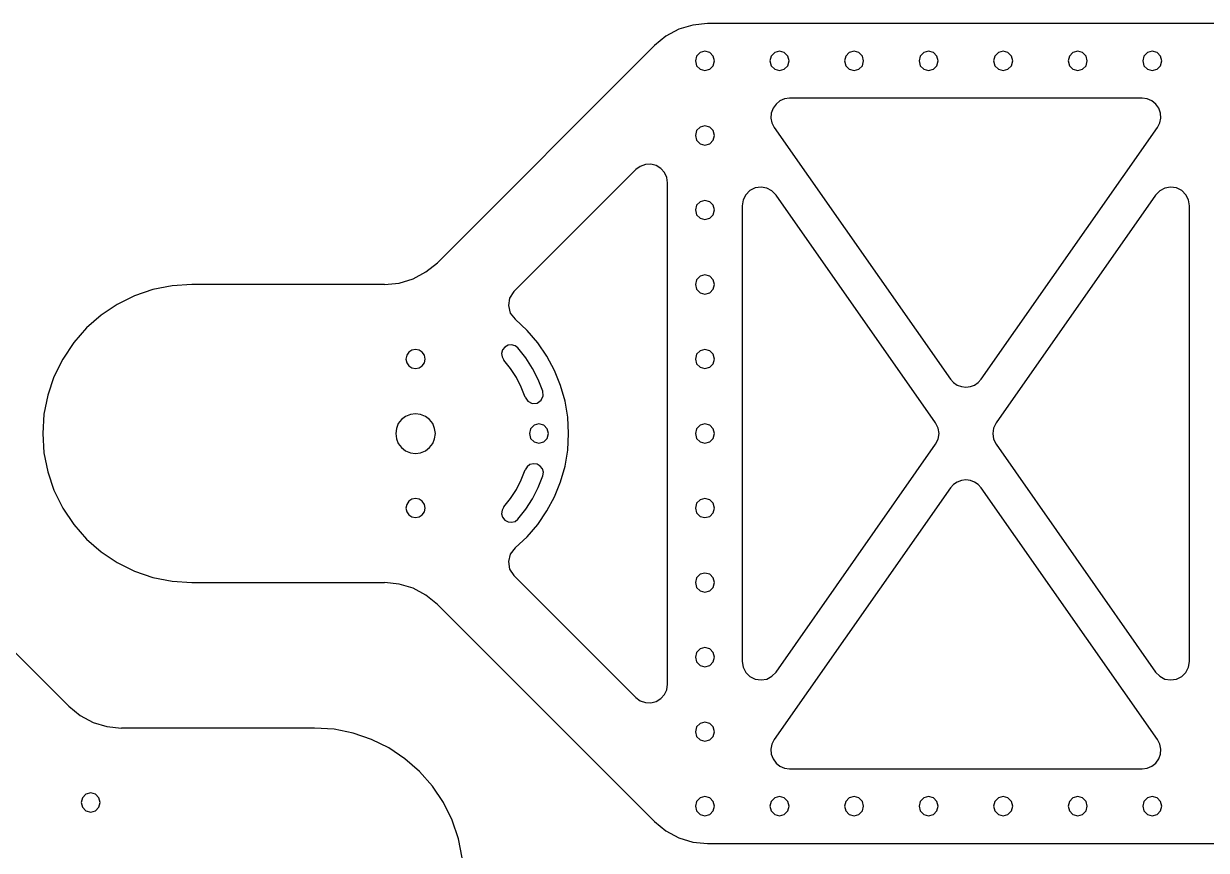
# Model space of a CAD drawing. Extents: x -1 to 592, y 0 to 291.
# Drawn here: x 256.7 to 458.2, y 148.1 to 288.9 of the extents above; entities that cross this region are included whole.
import ezdxf

# ---------------------------------------------------------------- set-up
doc = ezdxf.new("R2010")
doc.units = 0

msp = doc.modelspace()

# ---------------------------------------------------------------- linework, layer by layer
at = {"layer": 'CUT'}
for p, q in [((370.677242, 288.69481), (368.306384, 287.974362)), ((373.166454, 288.941092), (370.677242, 288.69481)), ((565.916995, 288.94109), (373.165634, 288.94109)), ((366.120502, 286.807345), (364.186216, 285.221353)), ((368.306384, 287.974362), (366.120502, 286.807345)), ((364.185687, 285.221351), (327.175817, 248.21082)), ((372.755927, 284.223048), (371.939953, 284.004409)), ((373.571901, 284.004409), (372.755927, 284.223048)), ((385.455911, 284.223048), (384.639937, 284.004409)), ((386.271885, 284.004409), (385.455911, 284.223048)), ((398.155895, 284.223048), (397.339921, 284.004409)), ((398.971869, 284.004409), (398.155895, 284.223048)), ((410.855879, 284.223048), (410.039905, 284.004409)), ((411.671853, 284.004409), (410.855879, 284.223048)), ((423.555863, 284.223048), (422.739889, 284.004409)), ((424.371837, 284.004409), (423.555863, 284.223048)), ((436.255847, 284.223048), (435.439873, 284.004409)), ((437.071821, 284.004409), (436.255847, 284.223048)), ((448.955831, 284.223048), (448.139857, 284.004409)), ((449.771805, 284.004409), (448.955831, 284.223048)), ((371.342619, 283.407074), (371.123979, 282.5911)), ((371.123979, 282.5911), (371.342619, 281.775126)), ((371.939953, 284.004409), (371.342619, 283.407074)), ((374.169236, 283.407074), (373.571901, 284.004409)), ((374.387875, 282.5911), (374.169236, 283.407074)), ((374.169236, 281.775126), (374.387875, 282.5911)), ((374.387875, 282.5911), (374.387875, 282.5911)), ((384.042603, 283.407074), (383.823963, 282.5911)), ((383.823963, 282.5911), (384.042603, 281.775126)), ((384.639937, 284.004409), (384.042603, 283.407074)), ((386.86922, 283.407074), (386.271885, 284.004409)), ((387.087859, 282.5911), (386.86922, 283.407074)), ((386.86922, 281.775126), (387.087859, 282.5911)), ((387.087859, 282.5911), (387.087859, 282.5911)), ((396.742587, 283.407074), (396.523947, 282.5911)), ((396.523947, 282.5911), (396.742587, 281.775126)), ((397.339921, 284.004409), (396.742587, 283.407074)), ((399.569204, 283.407074), (398.971869, 284.004409)), ((399.787843, 282.5911), (399.569204, 283.407074)), ((399.569204, 281.775126), (399.787843, 282.5911)), ((399.787843, 282.5911), (399.787843, 282.5911)), ((409.442571, 283.407074), (409.223931, 282.5911)), ((409.223931, 282.5911), (409.442571, 281.775126)), ((410.039905, 284.004409), (409.442571, 283.407074)), ((412.269188, 283.407074), (411.671853, 284.004409)), ((412.487827, 282.5911), (412.269188, 283.407074)), ((412.269188, 281.775126), (412.487827, 282.5911)), ((412.487827, 282.5911), (412.487827, 282.5911)), ((422.142555, 283.407074), (421.923915, 282.5911)), ((421.923915, 282.5911), (422.142555, 281.775126)), ((422.739889, 284.004409), (422.142555, 283.407074)), ((424.969172, 283.407074), (424.371837, 284.004409)), ((425.187811, 282.5911), (424.969172, 283.407074)), ((424.969172, 281.775126), (425.187811, 282.5911)), ((425.187811, 282.5911), (425.187811, 282.5911)), ((434.842539, 283.407074), (434.623899, 282.5911)), ((434.623899, 282.5911), (434.842539, 281.775126)), ((435.439873, 284.004409), (434.842539, 283.407074)), ((437.669156, 283.407074), (437.071821, 284.004409)), ((437.887795, 282.5911), (437.669156, 283.407074)), ((437.669156, 281.775126), (437.887795, 282.5911)), ((437.887795, 282.5911), (437.887795, 282.5911)), ((447.542523, 283.407074), (447.323883, 282.5911)), ((447.323883, 282.5911), (447.542523, 281.775126)), ((448.139857, 284.004409), (447.542523, 283.407074)), ((450.36914, 283.407074), (449.771805, 284.004409)), ((450.587779, 282.5911), (450.36914, 283.407074)), ((450.36914, 281.775126), (450.587779, 282.5911)), ((450.587779, 282.5911), (450.587779, 282.5911)), ((371.342619, 281.775126), (371.939953, 281.177792)), ((371.939953, 281.177792), (372.755927, 280.959152)), ((372.755927, 280.959152), (373.571901, 281.177792)), ((373.571901, 281.177792), (374.169236, 281.775126)), ((384.042603, 281.775126), (384.639937, 281.177792)), ((384.639937, 281.177792), (385.455911, 280.959152)), ((385.455911, 280.959152), (386.271885, 281.177792)), ((386.271885, 281.177792), (386.86922, 281.775126)), ((396.742587, 281.775126), (397.339921, 281.177792)), ((397.339921, 281.177792), (398.155895, 280.959152)), ((398.155895, 280.959152), (398.971869, 281.177792)), ((398.971869, 281.177792), (399.569204, 281.775126)), ((409.442571, 281.775126), (410.039905, 281.177792)), ((410.039905, 281.177792), (410.855879, 280.959152)), ((410.855879, 280.959152), (411.671853, 281.177792)), ((411.671853, 281.177792), (412.269188, 281.775126)), ((422.142555, 281.775126), (422.739889, 281.177792)), ((422.739889, 281.177792), (423.555863, 280.959152)), ((423.555863, 280.959152), (424.371837, 281.177792)), ((424.371837, 281.177792), (424.969172, 281.775126)), ((434.842539, 281.775126), (435.439873, 281.177792)), ((435.439873, 281.177792), (436.255847, 280.959152)), ((436.255847, 280.959152), (437.071821, 281.177792)), ((437.071821, 281.177792), (437.669156, 281.775126)), ((447.542523, 281.775126), (448.139857, 281.177792)), ((448.139857, 281.177792), (448.955831, 280.959152)), ((448.955831, 280.959152), (449.771805, 281.177792)), ((449.771805, 281.177792), (450.36914, 281.775126)), ((386.312, 276.121784), (385.52758, 275.780513)), ((387.17459, 276.241108), (386.312, 276.121784)), ((447.238291, 276.241113), (387.175304, 276.241113)), ((448.099769, 276.121784), (447.23718, 276.241108)), ((448.88419, 275.780513), (448.099769, 276.121784)), ((384.358432, 274.53236), (384.065918, 273.712156)), ((384.862625, 275.242353), (384.358432, 274.53236)), ((385.52758, 275.780513), (384.862625, 275.242353)), ((449.549144, 275.242353), (448.88419, 275.780513)), ((450.053337, 274.53236), (449.549144, 275.242353)), ((450.345851, 273.712156), (450.053337, 274.53236)), ((384.065918, 273.712156), (384.006365, 272.85879)), ((384.006365, 272.85879), (384.17662, 272.020461)), ((384.17662, 272.020461), (384.573527, 271.245372)), ((449.838242, 271.245372), (450.23515, 272.020461)), ((450.23515, 272.020461), (450.405404, 272.85879)), ((450.405404, 272.85879), (450.345851, 273.712156)), ((371.342619, 270.70709), (371.123979, 269.891116)), ((371.939953, 271.304425), (371.342619, 270.70709)), ((372.755927, 271.523064), (371.939953, 271.304425)), ((373.571901, 271.304425), (372.755927, 271.523064)), ((374.169236, 270.70709), (373.571901, 271.304425)), ((374.387875, 269.891116), (374.169236, 270.70709)), ((384.574453, 271.245363), (414.604624, 228.343547)), ((419.806325, 228.343547), (449.839142, 271.245363)), ((371.123979, 269.891116), (371.342619, 269.075142)), ((371.342619, 269.075142), (371.939953, 268.477808)), ((371.939953, 268.477808), (372.755927, 268.259168)), ((372.755927, 268.259168), (373.571901, 268.477808)), ((373.571901, 268.477808), (374.169236, 269.075142)), ((374.169236, 269.075142), (374.387875, 269.891116)), ((374.387875, 269.891116), (374.387875, 269.891116)), ((360.986879, 264.060559), (340.198592, 243.274495)), ((361.742777, 264.620264), (360.9859, 264.060547)), ((362.611545, 264.929457), (361.742777, 264.620264)), ((363.532506, 264.976253), (362.611545, 264.929457)), ((364.445961, 264.748777), (363.532506, 264.976253)), ((365.252721, 264.263714), (364.445961, 264.748777)), ((365.870847, 263.579406), (365.252721, 264.263714)), ((366.266524, 262.74646), (365.870847, 263.579406)), ((366.405935, 261.815487), (366.266524, 262.74646)), ((366.405538, 176.366746), (366.405538, 261.815413)), ((380.421853, 260.484989), (379.72052, 259.788398)), ((381.326387, 260.939019), (380.421853, 260.484989)), ((382.327779, 261.085779), (381.326387, 260.939019)), ((383.301802, 260.917297), (382.327779, 261.085779)), ((384.177016, 260.45783), (383.301802, 260.917297)), ((384.881978, 259.731639), (384.177016, 260.45783)), ((450.234756, 260.457813), (449.529791, 259.731639)), ((451.109964, 260.917267), (450.234756, 260.457813)), ((452.083979, 261.085742), (451.109964, 260.917267)), ((453.08536, 260.93898), (452.083979, 261.085742)), ((453.989884, 260.484956), (453.08536, 260.93898)), ((454.691212, 259.788373), (453.989884, 260.484956)), ((371.342619, 258.007106), (371.123979, 257.191132)), ((371.939953, 258.60444), (371.342619, 258.007106)), ((372.755927, 258.82308), (371.939953, 258.60444)), ((373.571901, 258.60444), (372.755927, 258.82308)), ((374.169236, 258.007106), (373.571901, 258.60444)), ((374.387875, 257.191132), (374.169236, 258.007106)), ((379.105522, 257.910962), (379.105522, 180.271462)), ((379.267004, 258.910086), (379.105919, 257.910898)), ((379.72052, 259.788398), (379.267004, 258.910086)), ((412.056689, 220.91194), (384.881369, 259.731557)), ((449.52958, 259.731557), (422.356906, 220.91194)), ((455.14473, 258.910074), (454.691212, 259.788373)), ((455.305823, 257.910898), (455.14473, 258.910074)), ((455.305426, 180.271462), (455.305426, 257.910962)), ((371.123979, 257.191132), (371.342619, 256.375158)), ((371.342619, 256.375158), (371.939953, 255.777824)), ((373.571901, 255.777824), (374.169236, 256.375158)), ((374.169236, 256.375158), (374.387875, 257.191132)), ((374.387875, 257.191132), (374.387875, 257.191132)), ((371.939953, 255.777824), (372.755927, 255.559184)), ((372.755927, 255.559184), (373.571901, 255.777824)), ((325.241452, 246.624896), (327.175738, 248.210889)), ((323.05557, 245.457879), (325.241452, 246.624896)), ((371.939953, 245.904456), (371.342619, 245.307122)), ((372.755927, 246.123096), (371.939953, 245.904456)), ((373.571901, 245.904456), (372.755927, 246.123096)), ((374.169236, 245.307122), (373.571901, 245.904456)), ((281.99157, 244.267778), (278.72874, 243.611916)), ((285.35604, 244.491148), (281.99157, 244.267778)), ((318.19587, 244.491047), (285.355828, 244.491047)), ((318.1955, 244.491148), (320.684712, 244.737431)), ((320.684712, 244.737431), (323.05557, 245.457879)), ((371.342619, 245.307122), (371.123979, 244.491148)), ((371.123979, 244.491148), (371.342619, 243.675174)), ((374.387875, 244.491148), (374.169236, 245.307122)), ((374.169236, 243.675174), (374.387875, 244.491148)), ((374.387875, 244.491148), (374.387875, 244.491148)), ((275.604563, 242.544932), (272.656056, 241.088198)), ((278.72874, 243.611916), (275.604563, 242.544932)), ((339.485091, 242.178278), (339.273184, 240.886804)), ((340.199915, 243.274561), (339.485091, 242.178278)), ((371.342619, 243.675174), (371.939953, 243.07784)), ((371.939953, 243.07784), (372.755927, 242.8592)), ((372.755927, 242.8592), (373.571901, 243.07784)), ((373.571901, 243.07784), (374.169236, 243.675174)), ((272.656056, 241.088198), (269.920233, 239.263083)), ((339.273184, 240.886804), (339.6002, 239.619575)), ((269.920233, 239.263083), (267.434109, 237.090958)), ((339.6002, 239.619575), (340.410576, 238.591908)), ((342.462829, 236.677336), (340.410576, 238.591908)), ((267.434109, 237.090958), (265.234701, 234.593195)), ((344.275765, 234.568121), (342.462829, 236.677336)), ((265.234701, 234.593195), (263.359022, 231.791164)), ((338.664589, 233.833266), (338.280254, 233.333622)), ((339.212661, 234.144675), (338.664589, 233.833266)), ((339.816638, 234.219171), (339.212661, 234.144675)), ((340.404483, 234.061764), (339.816638, 234.219171)), ((340.904156, 233.677466), (340.404483, 234.061764)), ((345.838808, 232.286868), (344.275765, 234.568121)), ((263.359022, 231.791164), (261.870231, 228.765763)), ((321.95229, 232.426392), (321.824044, 231.791164)), ((321.824044, 231.791164), (321.95229, 231.155936)), ((322.30203, 232.945125), (321.95229, 232.426392)), ((322.820764, 233.294865), (322.30203, 232.945125)), ((323.455992, 233.423112), (322.820764, 233.294865)), ((324.091219, 233.294865), (323.455992, 233.423112)), ((324.609953, 232.945125), (324.091219, 233.294865)), ((324.959693, 232.426392), (324.609953, 232.945125)), ((325.08794, 231.791164), (324.959693, 232.426392)), ((324.959693, 231.155936), (325.08794, 231.791164)), ((325.08794, 231.791164), (325.08794, 231.791164)), ((338.280254, 233.333622), (338.122803, 232.745789)), ((338.122803, 232.745789), (338.197253, 232.141806)), ((338.197253, 232.141806), (338.508621, 231.593711)), ((342.228489, 231.998195), (340.904156, 233.677466)), ((343.382827, 230.203666), (342.228489, 231.998195)), ((347.141379, 229.856181), (345.838808, 232.286868)), ((371.342619, 232.607138), (371.123979, 231.791164)), ((371.123979, 231.791164), (371.342619, 230.97519)), ((371.939953, 233.204472), (371.342619, 232.607138)), ((372.755927, 233.423112), (371.939953, 233.204472)), ((373.571901, 233.204472), (372.755927, 233.423112)), ((374.169236, 232.607138), (373.571901, 233.204472)), ((374.387875, 231.791164), (374.169236, 232.607138)), ((374.169236, 230.97519), (374.387875, 231.791164)), ((374.387875, 231.791164), (374.387875, 231.791164)), ((321.95229, 231.155936), (322.30203, 230.637203)), ((322.30203, 230.637203), (322.820764, 230.287463)), ((322.820764, 230.287463), (323.455992, 230.159216)), ((323.455992, 230.159216), (324.091219, 230.287463)), ((324.091219, 230.287463), (324.609953, 230.637203)), ((324.609953, 230.637203), (324.959693, 231.155936)), ((339.64377, 230.154336), (338.508621, 231.593711)), ((340.633208, 228.616169), (339.64377, 230.154336)), ((344.359759, 228.306712), (343.382827, 230.203666)), ((348.172902, 227.298664), (347.141379, 229.856181)), ((371.342619, 230.97519), (371.939953, 230.377856)), ((371.939953, 230.377856), (372.755927, 230.159216)), ((372.755927, 230.159216), (373.571901, 230.377856)), ((373.571901, 230.377856), (374.169236, 230.97519)), ((261.870231, 228.765763), (260.806809, 225.612138)), ((341.470584, 226.990208), (340.633208, 228.616169)), ((345.151877, 226.320167), (344.359759, 228.306712)), ((414.604835, 228.343515), (415.116206, 227.773847)), ((415.116206, 227.773847), (415.739645, 227.348111)), ((418.672124, 227.348111), (419.295563, 227.773847)), ((419.295563, 227.773847), (419.806934, 228.343515)), ((342.149548, 225.287455), (341.470584, 226.990208)), ((345.211467, 225.498781), (345.151877, 226.320167)), ((348.922799, 224.636922), (348.172902, 227.298664)), ((415.739645, 227.348111), (416.445941, 227.081517)), ((416.445941, 227.081517), (417.205885, 226.989272)), ((417.205885, 226.989272), (417.965828, 227.081517)), ((417.965828, 227.081517), (418.672124, 227.348111)), ((260.806809, 225.612138), (260.168756, 222.37303)), ((342.149548, 225.287455), (342.607849, 224.603213)), ((342.607849, 224.603213), (343.347295, 224.240659)), ((343.347295, 224.240659), (344.168886, 224.297363)), ((344.168886, 224.297363), (344.851513, 224.758065)), ((344.851513, 224.758065), (345.211467, 225.498781)), ((349.380494, 221.893559), (348.922799, 224.636922)), ((260.168756, 222.37303), (259.956072, 219.09118)), ((321.766894, 222.016783), (321.062021, 221.474797)), ((322.588704, 222.356228), (321.766894, 222.016783)), ((323.455992, 222.469376), (322.588704, 222.356228)), ((324.323279, 222.356228), (323.455992, 222.469376)), ((325.14509, 222.016783), (324.323279, 222.356228)), ((325.849962, 221.474797), (325.14509, 222.016783)), ((349.53541, 219.09118), (349.380494, 221.893559)), ((320.194734, 219.972611), (320.077796, 219.09118)), ((320.530388, 220.780278), (320.194734, 219.972611)), ((321.062021, 221.474797), (320.530388, 220.780278)), ((326.381595, 220.780278), (325.849962, 221.474797)), ((326.71725, 219.972611), (326.381595, 220.780278)), ((326.834188, 219.09118), (326.71725, 219.972611)), ((343.067295, 219.907154), (342.848656, 219.09118)), ((343.66463, 220.504488), (343.067295, 219.907154)), ((344.480604, 220.723128), (343.66463, 220.504488)), ((345.296578, 220.504488), (344.480604, 220.723128)), ((345.893912, 219.907154), (345.296578, 220.504488)), ((346.112552, 219.09118), (345.893912, 219.907154)), ((371.342619, 219.907154), (371.123979, 219.09118)), ((371.939953, 220.504488), (371.342619, 219.907154)), ((372.755927, 220.723128), (371.939953, 220.504488)), ((373.571901, 220.504488), (372.755927, 220.723128)), ((374.169236, 219.907154), (373.571901, 220.504488)), ((374.387875, 219.09118), (374.169236, 219.907154)), ((412.486243, 220.035473), (412.05579, 220.911921)), ((412.629728, 219.09118), (412.486243, 220.035473)), ((421.925526, 220.035473), (421.782041, 219.09118)), ((422.355979, 220.911921), (421.925526, 220.035473)), ((259.956072, 219.09118), (260.168756, 215.80933)), ((320.077796, 219.09118), (320.194734, 218.209749)), ((320.194734, 218.209749), (320.530388, 217.402082)), ((326.381595, 217.402082), (326.71725, 218.209749)), ((326.71725, 218.209749), (326.834188, 219.09118)), ((326.834188, 219.09118), (326.834188, 219.09118)), ((342.848656, 219.09118), (343.067295, 218.275206)), ((343.067295, 218.275206), (343.66463, 217.677872)), ((343.66463, 217.677872), (344.480604, 217.459232)), ((344.480604, 217.459232), (345.296578, 217.677872)), ((345.296578, 217.677872), (345.893912, 218.275206)), ((345.893912, 218.275206), (346.112552, 219.09118)), ((346.112552, 219.09118), (346.112552, 219.09118)), ((349.380494, 216.288801), (349.53541, 219.09118)), ((371.123979, 219.09118), (371.342619, 218.275206)), ((371.342619, 218.275206), (371.939953, 217.677872)), ((371.939953, 217.677872), (372.755927, 217.459232)), ((372.755927, 217.459232), (373.571901, 217.677872)), ((373.571901, 217.677872), (374.169236, 218.275206)), ((374.169236, 218.275206), (374.387875, 219.09118)), ((374.387875, 219.09118), (374.387875, 219.09118)), ((412.05579, 217.270439), (412.486243, 218.146887)), ((412.486243, 218.146887), (412.629728, 219.09118)), ((421.782041, 219.09118), (421.925526, 218.146887)), ((421.925526, 218.146887), (422.355979, 217.270439)), ((260.168756, 215.80933), (260.806809, 212.570222)), ((320.530388, 217.402082), (321.062021, 216.707563)), ((321.062021, 216.707563), (321.766894, 216.165577)), ((321.766894, 216.165577), (322.588704, 215.826132)), ((322.588704, 215.826132), (323.455992, 215.712984)), ((323.455992, 215.712984), (324.323279, 215.826132)), ((324.323279, 215.826132), (325.14509, 216.165577)), ((325.14509, 216.165577), (325.849962, 216.707563)), ((325.849962, 216.707563), (326.381595, 217.402082)), ((348.922799, 213.545438), (349.380494, 216.288801)), ((384.881369, 178.450602), (412.056689, 217.270484)), ((422.356906, 217.270484), (449.52958, 178.450602)), ((342.955037, 213.801108), (342.469439, 213.436437)), ((343.541817, 213.957564), (342.955037, 213.801108)), ((344.165258, 213.874449), (343.541817, 213.957564)), ((344.70791, 213.556463), (344.165258, 213.874449)), ((345.074285, 213.072149), (344.70791, 213.556463)), ((260.806809, 212.570222), (261.870231, 209.416597)), ((341.470584, 211.192152), (342.149548, 212.894905)), ((342.469439, 213.436437), (342.149548, 212.894905)), ((344.359759, 209.875648), (345.151877, 211.862193)), ((345.232801, 212.485922), (345.074285, 213.072149)), ((345.151877, 211.862193), (345.232801, 212.485922)), ((348.172902, 210.883696), (348.922799, 213.545438)), ((264.406146, 172.634803), (227.396012, 209.645202)), ((339.64377, 208.028024), (340.633208, 209.566191)), ((340.633208, 209.566191), (341.470584, 211.192152)), ((343.382827, 207.978695), (344.359759, 209.875648)), ((347.141379, 208.326179), (348.172902, 210.883696)), ((414.604624, 209.838877), (384.574453, 166.937008)), ((415.116206, 210.408513), (414.604835, 209.838845)), ((415.739645, 210.834249), (415.116206, 210.408513)), ((416.445941, 211.100843), (415.739645, 210.834249)), ((417.205885, 211.193088), (416.445941, 211.100843)), ((417.965828, 211.100843), (417.205885, 211.193088)), ((418.672124, 210.834249), (417.965828, 211.100843)), ((419.295563, 210.408513), (418.672124, 210.834249)), ((419.806934, 209.838845), (419.295563, 210.408513)), ((449.839142, 166.937008), (419.806325, 209.838877)), ((261.870231, 209.416597), (263.359022, 206.391196)), ((322.30203, 207.545157), (321.95229, 207.026424)), ((322.820764, 207.894897), (322.30203, 207.545157)), ((323.455992, 208.023144), (322.820764, 207.894897)), ((324.091219, 207.894897), (323.455992, 208.023144)), ((324.609953, 207.545157), (324.091219, 207.894897)), ((324.959693, 207.026424), (324.609953, 207.545157)), ((338.508621, 206.588649), (339.64377, 208.028024)), ((342.228489, 206.184165), (343.382827, 207.978695)), ((345.838808, 205.895492), (347.141379, 208.326179)), ((371.939953, 207.804504), (371.342619, 207.20717)), ((372.755927, 208.023144), (371.939953, 207.804504)), ((373.571901, 207.804504), (372.755927, 208.023144)), ((374.169236, 207.20717), (373.571901, 207.804504)), ((263.359022, 206.391196), (265.234701, 203.589165)), ((321.95229, 207.026424), (321.824044, 206.391196)), ((321.824044, 206.391196), (321.95229, 205.755968)), ((321.95229, 205.755968), (322.30203, 205.237235)), ((324.609953, 205.237235), (324.959693, 205.755968)), ((325.08794, 206.391196), (324.959693, 207.026424)), ((324.959693, 205.755968), (325.08794, 206.391196)), ((325.08794, 206.391196), (325.08794, 206.391196)), ((338.197253, 206.040554), (338.122803, 205.436571)), ((338.508621, 206.588649), (338.197253, 206.040554)), ((340.904156, 204.504894), (342.228489, 206.184165)), ((344.275765, 203.614239), (345.838808, 205.895492)), ((371.342619, 207.20717), (371.123979, 206.391196)), ((371.123979, 206.391196), (371.342619, 205.575222)), ((371.342619, 205.575222), (371.939953, 204.977888)), ((373.571901, 204.977888), (374.169236, 205.575222)), ((374.387875, 206.391196), (374.169236, 207.20717)), ((374.169236, 205.575222), (374.387875, 206.391196)), ((374.387875, 206.391196), (374.387875, 206.391196)), ((265.234701, 203.589165), (267.434109, 201.091402)), ((322.30203, 205.237235), (322.820764, 204.887495)), ((322.820764, 204.887495), (323.455992, 204.759248)), ((323.455992, 204.759248), (324.091219, 204.887495)), ((324.091219, 204.887495), (324.609953, 205.237235)), ((338.122803, 205.436571), (338.280254, 204.848738)), ((338.280254, 204.848738), (338.664589, 204.349094)), ((338.664589, 204.349094), (339.212661, 204.037685)), ((339.212661, 204.037685), (339.816638, 203.963189)), ((339.816638, 203.963189), (340.404483, 204.120596)), ((340.404483, 204.120596), (340.904156, 204.504894)), ((342.462829, 201.505024), (344.275765, 203.614239)), ((371.939953, 204.977888), (372.755927, 204.759248)), ((372.755927, 204.759248), (373.571901, 204.977888)), ((340.410576, 199.590452), (342.462829, 201.505024)), ((267.434109, 201.091402), (269.920233, 198.919277)), ((340.410576, 199.590452), (339.600201, 198.562785)), ((269.920233, 198.919277), (272.656056, 197.094162)), ((339.600201, 198.562785), (339.273185, 197.295557)), ((272.656056, 197.094162), (275.604563, 195.637428)), ((275.604563, 195.637428), (278.72874, 194.570444)), ((339.273185, 197.295557), (339.485092, 196.004084)), ((339.485092, 196.004084), (340.199915, 194.907802)), ((278.72874, 194.570444), (281.99157, 193.914582)), ((281.99157, 193.914582), (285.35604, 193.691212)), ((285.355828, 193.691111), (318.19587, 193.691111)), ((320.684712, 193.44493), (318.1955, 193.691212)), ((323.055569, 192.724483), (320.684712, 193.44493)), ((340.198592, 194.907929), (360.986879, 174.121759)), ((371.342619, 194.507186), (371.123979, 193.691212)), ((371.123979, 193.691212), (371.342619, 192.875238)), ((371.939953, 195.10452), (371.342619, 194.507186)), ((372.755927, 195.32316), (371.939953, 195.10452)), ((373.571901, 195.10452), (372.755927, 195.32316)), ((374.169236, 194.507186), (373.571901, 195.10452)), ((374.387875, 193.691212), (374.169236, 194.507186)), ((374.169236, 192.875238), (374.387875, 193.691212)), ((374.387875, 193.691212), (374.387875, 193.691212)), ((325.241452, 191.557465), (323.055569, 192.724483)), ((327.175738, 189.971474), (325.241452, 191.557465)), ((371.342619, 192.875238), (371.939953, 192.277904)), ((371.939953, 192.277904), (372.755927, 192.059264)), ((372.755927, 192.059264), (373.571901, 192.277904)), ((373.571901, 192.277904), (374.169236, 192.875238)), ((327.175817, 189.971604), (364.185687, 152.96094)), ((371.342619, 181.807202), (371.123979, 180.991228)), ((371.939953, 182.404536), (371.342619, 181.807202)), ((372.755927, 182.623176), (371.939953, 182.404536)), ((373.571901, 182.404536), (372.755927, 182.623176)), ((374.169236, 181.807202), (373.571901, 182.404536)), ((374.387875, 180.991228), (374.169236, 181.807202)), ((371.123979, 180.991228), (371.342619, 180.175254)), ((371.342619, 180.175254), (371.939953, 179.57792)), ((371.939953, 179.57792), (372.755927, 179.35928)), ((372.755927, 179.35928), (373.571901, 179.57792)), ((373.571901, 179.57792), (374.169236, 180.175254)), ((374.169236, 180.175254), (374.387875, 180.991228)), ((374.387875, 180.991228), (374.387875, 180.991228)), ((379.105919, 180.271462), (379.267004, 179.272274)), ((455.14473, 179.272286), (455.305823, 180.271462)), ((379.267004, 179.272274), (379.72052, 178.393963)), ((379.72052, 178.393963), (380.421853, 177.697371)), ((380.421853, 177.697371), (381.326387, 177.243341)), ((383.301802, 177.265063), (384.177016, 177.72453)), ((384.177016, 177.72453), (384.881978, 178.450721)), ((449.529791, 178.450721), (450.234756, 177.724547)), ((450.234756, 177.724547), (451.109964, 177.265093)), ((453.08536, 177.24338), (453.989884, 177.697405)), ((453.989884, 177.697405), (454.691212, 178.393987)), ((454.691212, 178.393987), (455.14473, 179.272286)), ((365.870848, 174.602956), (366.266525, 175.435902)), ((366.266525, 175.435902), (366.405935, 176.366875)), ((381.326387, 177.243341), (382.327779, 177.096581)), ((382.327779, 177.096581), (383.301802, 177.265063)), ((451.109964, 177.265093), (452.083979, 177.096618)), ((452.083979, 177.096618), (453.08536, 177.24338)), ((360.9859, 174.121812), (361.742778, 173.562095)), ((361.742778, 173.562095), (362.611546, 173.252902)), ((363.532507, 173.206106), (364.445963, 173.433583)), ((364.445963, 173.433583), (365.252722, 173.918646)), ((365.252722, 173.918646), (365.870848, 174.602956)), ((264.406517, 172.634681), (266.340803, 171.048689)), ((362.611546, 173.252902), (363.532507, 173.206106)), ((266.340803, 171.048689), (268.526685, 169.881672)), ((268.526685, 169.881672), (270.897543, 169.161225)), ((371.939953, 169.704552), (371.342619, 169.107218)), ((372.755927, 169.923192), (371.939953, 169.704552)), ((373.571901, 169.704552), (372.755927, 169.923192)), ((374.169236, 169.107218), (373.571901, 169.704552)), ((270.897543, 169.161225), (273.386755, 168.914943)), ((306.226135, 168.91503), (273.386093, 168.91503)), ((309.590657, 168.691573), (306.226188, 168.914943)), ((312.853488, 168.035711), (309.590657, 168.691573)), ((315.977665, 166.968727), (312.853488, 168.035711)), ((371.342619, 169.107218), (371.123979, 168.291244)), ((371.123979, 168.291244), (371.342619, 167.47527)), ((371.342619, 167.47527), (371.939953, 166.877936)), ((373.571901, 166.877936), (374.169236, 167.47527)), ((374.387875, 168.291244), (374.169236, 169.107218)), ((374.169236, 167.47527), (374.387875, 168.291244)), ((374.387875, 168.291244), (374.387875, 168.291244)), ((318.926172, 165.511992), (315.977665, 166.968727)), ((321.661995, 163.686878), (318.926172, 165.511992)), ((371.939953, 166.877936), (372.755927, 166.659296)), ((372.755927, 166.659296), (373.571901, 166.877936)), ((384.176619, 166.161899), (384.006365, 165.323571)), ((384.006365, 165.323571), (384.065918, 164.470204)), ((384.573527, 166.936989), (384.176619, 166.161899)), ((450.23515, 166.161899), (449.838242, 166.936989)), ((450.405404, 165.323571), (450.23515, 166.161899)), ((450.345851, 164.470204), (450.405404, 165.323571)), ((324.148118, 161.514753), (321.661995, 163.686878)), ((384.065918, 164.470204), (384.358432, 163.65)), ((384.358432, 163.65), (384.862625, 162.940007)), ((449.549145, 162.940007), (450.053337, 163.65)), ((450.053337, 163.65), (450.345851, 164.470204)), ((326.347527, 159.01699), (324.148118, 161.514753)), ((384.862625, 162.940007), (385.527579, 162.401847)), ((385.527579, 162.401847), (386.312, 162.060576)), ((386.312, 162.060576), (387.17459, 161.941252)), ((387.175304, 161.941151), (447.238291, 161.941151)), ((447.23718, 161.941252), (448.09977, 162.060576)), ((448.09977, 162.060576), (448.88419, 162.401847)), ((448.88419, 162.401847), (449.549145, 162.940007)), ((267.310262, 157.628267), (266.712928, 157.030933)), ((268.126236, 157.846907), (267.310262, 157.628267)), ((268.94221, 157.628267), (268.126236, 157.846907)), ((269.539544, 157.030933), (268.94221, 157.628267)), ((328.223206, 156.214959), (326.347527, 159.01699)), ((372.755927, 157.223208), (371.939953, 157.004568)), ((373.571901, 157.004568), (372.755927, 157.223208)), ((385.455911, 157.223208), (384.639937, 157.004568)), ((386.271885, 157.004568), (385.455911, 157.223208)), ((398.155895, 157.223208), (397.339921, 157.004568)), ((398.971869, 157.004568), (398.155895, 157.223208)), ((410.855879, 157.223208), (410.039905, 157.004568)), ((411.671853, 157.004568), (410.855879, 157.223208)), ((423.555863, 157.223208), (422.739889, 157.004568)), ((424.371837, 157.004568), (423.555863, 157.223208)), ((436.255847, 157.223208), (435.439873, 157.004568)), ((437.071821, 157.004568), (436.255847, 157.223208)), ((448.955831, 157.223208), (448.139857, 157.004568)), ((449.771805, 157.004568), (448.955831, 157.223208)), ((266.712928, 157.030933), (266.494288, 156.214959)), ((266.494288, 156.214959), (266.712928, 155.398985)), ((266.712928, 155.398985), (267.310262, 154.801651)), ((268.94221, 154.801651), (269.539544, 155.398985)), ((269.758184, 156.214959), (269.539544, 157.030933)), ((269.539544, 155.398985), (269.758184, 156.214959)), ((269.758184, 156.214959), (269.758184, 156.214959)), ((329.711996, 153.189558), (328.223206, 156.214959)), ((371.342619, 156.407234), (371.123979, 155.59126)), ((371.123979, 155.59126), (371.342619, 154.775286)), ((371.939953, 157.004568), (371.342619, 156.407234)), ((374.169236, 156.407234), (373.571901, 157.004568)), ((374.387875, 155.59126), (374.169236, 156.407234)), ((374.169236, 154.775286), (374.387875, 155.59126)), ((374.387875, 155.59126), (374.387875, 155.59126)), ((384.042603, 156.407234), (383.823963, 155.59126)), ((383.823963, 155.59126), (384.042603, 154.775286)), ((384.639937, 157.004568), (384.042603, 156.407234)), ((386.86922, 156.407234), (386.271885, 157.004568)), ((387.087859, 155.59126), (386.86922, 156.407234)), ((386.86922, 154.775286), (387.087859, 155.59126)), ((387.087859, 155.59126), (387.087859, 155.59126)), ((396.742587, 156.407234), (396.523947, 155.59126)), ((396.523947, 155.59126), (396.742587, 154.775286)), ((397.339921, 157.004568), (396.742587, 156.407234)), ((399.569204, 156.407234), (398.971869, 157.004568)), ((399.787843, 155.59126), (399.569204, 156.407234)), ((399.569204, 154.775286), (399.787843, 155.59126)), ((399.787843, 155.59126), (399.787843, 155.59126)), ((409.442571, 156.407234), (409.223931, 155.59126)), ((409.223931, 155.59126), (409.442571, 154.775286)), ((410.039905, 157.004568), (409.442571, 156.407234)), ((412.269188, 156.407234), (411.671853, 157.004568)), ((412.487827, 155.59126), (412.269188, 156.407234)), ((412.269188, 154.775286), (412.487827, 155.59126)), ((412.487827, 155.59126), (412.487827, 155.59126)), ((422.142555, 156.407234), (421.923915, 155.59126)), ((421.923915, 155.59126), (422.142555, 154.775286)), ((422.739889, 157.004568), (422.142555, 156.407234)), ((424.969172, 156.407234), (424.371837, 157.004568)), ((425.187811, 155.59126), (424.969172, 156.407234)), ((424.969172, 154.775286), (425.187811, 155.59126)), ((425.187811, 155.59126), (425.187811, 155.59126)), ((434.842539, 156.407234), (434.623899, 155.59126)), ((434.623899, 155.59126), (434.842539, 154.775286)), ((435.439873, 157.004568), (434.842539, 156.407234)), ((437.669156, 156.407234), (437.071821, 157.004568)), ((437.887795, 155.59126), (437.669156, 156.407234)), ((437.669156, 154.775286), (437.887795, 155.59126)), ((437.887795, 155.59126), (437.887795, 155.59126)), ((447.542523, 156.407234), (447.323883, 155.59126)), ((447.323883, 155.59126), (447.542523, 154.775286)), ((448.139857, 157.004568), (447.542523, 156.407234)), ((450.36914, 156.407234), (449.771805, 157.004568)), ((450.587779, 155.59126), (450.36914, 156.407234)), ((450.36914, 154.775286), (450.587779, 155.59126)), ((450.587779, 155.59126), (450.587779, 155.59126)), ((267.310262, 154.801651), (268.126236, 154.583011)), ((268.126236, 154.583011), (268.94221, 154.801651)), ((330.775418, 150.035933), (329.711996, 153.189558)), ((371.342619, 154.775286), (371.939953, 154.177952)), ((371.939953, 154.177952), (372.755927, 153.959312)), ((372.755927, 153.959312), (373.571901, 154.177952)), ((373.571901, 154.177952), (374.169236, 154.775286)), ((384.042603, 154.775286), (384.639937, 154.177952)), ((384.639937, 154.177952), (385.455911, 153.959312)), ((385.455911, 153.959312), (386.271885, 154.177952)), ((386.271885, 154.177952), (386.86922, 154.775286)), ((396.742587, 154.775286), (397.339921, 154.177952)), ((397.339921, 154.177952), (398.155895, 153.959312)), ((398.155895, 153.959312), (398.971869, 154.177952)), ((398.971869, 154.177952), (399.569204, 154.775286)), ((409.442571, 154.775286), (410.039905, 154.177952)), ((410.039905, 154.177952), (410.855879, 153.959312)), ((410.855879, 153.959312), (411.671853, 154.177952)), ((411.671853, 154.177952), (412.269188, 154.775286)), ((422.142555, 154.775286), (422.739889, 154.177952)), ((422.739889, 154.177952), (423.555863, 153.959312)), ((423.555863, 153.959312), (424.371837, 154.177952)), ((424.371837, 154.177952), (424.969172, 154.775286)), ((434.842539, 154.775286), (435.439873, 154.177952)), ((435.439873, 154.177952), (436.255847, 153.959312)), ((436.255847, 153.959312), (437.071821, 154.177952)), ((437.071821, 154.177952), (437.669156, 154.775286)), ((447.542523, 154.775286), (448.139857, 154.177952)), ((448.139857, 154.177952), (448.955831, 153.959312)), ((448.955831, 153.959312), (449.771805, 154.177952)), ((449.771805, 154.177952), (450.36914, 154.775286)), ((364.186216, 152.961009), (366.120502, 151.375016)), ((366.120502, 151.375016), (368.306384, 150.207999)), ((331.413472, 146.796825), (330.775418, 150.035933)), ((368.306384, 150.207999), (370.677242, 149.487551)), ((370.677242, 149.487551), (373.166454, 149.241268)), ((373.165634, 149.241167), (565.916995, 149.241167))]:
    msp.add_line(p, q, dxfattribs=at)

doc.saveas('drawing.dxf')
